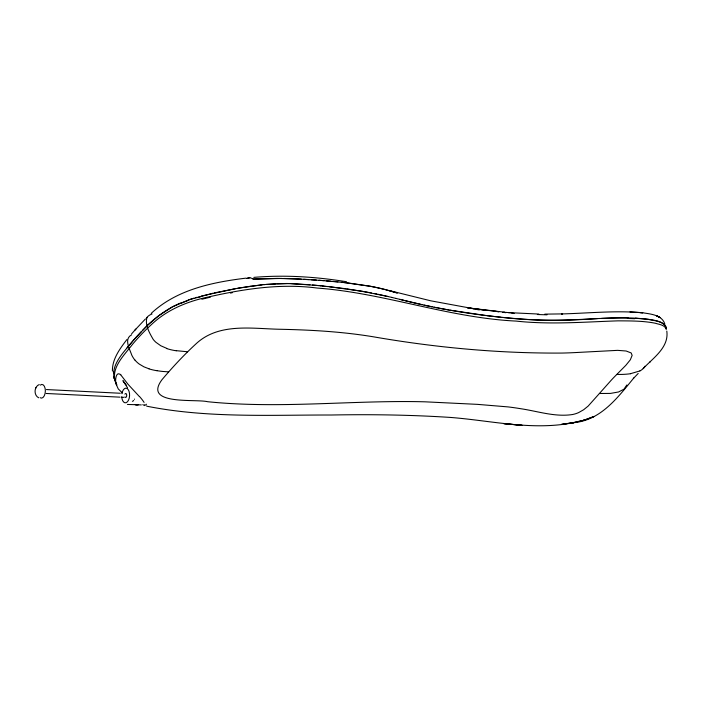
<?xml version="1.0" encoding="UTF-8"?>
<svg xmlns="http://www.w3.org/2000/svg" width="702" height="702" viewBox="0 0 702 702"><rect width="100%" height="100%" fill="white"/><g stroke="black" fill="none" stroke-linecap="round" stroke-linejoin="round"><path stroke-width="1.05" d="M112.408 371.112C112.144 359.038 119.91 348.727 126.86 339.584M132.669 341.172C123.508 352.72 107.801 367.058 115.97 382.66M113.399 372.92L113.531 371.92M665.882 328.431L665.952 327.966A33.626 10.934 -14.6 0 0 665.847 326.632A35.653 11.601 -14.3 0 0 665.25 325.359C657.247 318.489 645.349 319.454 635.459 318.173M39.251 384.556C33.994 386.504 33.582 395.437 38.715 397.78M626.868 384.959L623.938 389.206L618.576 391.962L610.503 393.41L599.403 393.497L588.153 406.089L583.634 409.749L578.667 412.574A13.066 5.914 -15.9 0 1 572.42 414.54C555.045 417.207 537.934 411.267 520.902 408.739A272.666 123.359 -15.9 0 0 508.16 406.914L477.448 404.361L425.193 401.825A555.721 251.43 -15.9 0 0 414.97 401.614C345.84 400.772 276.632 408.775 207.608 401.711C195.595 398.71 142.559 405.659 162.022 379.65C172.973 366.698 184.6 354.212 197.157 342.804C219.849 322.797 252.316 328.738 279.975 329.264C311.276 329.914 342.602 331.704 373.525 336.828C435.802 347.613 498.929 353.51 562.153 353.062A261.223 118.182 -15.9 0 0 577.518 352.457L617.62 350.351L626.14 351.009L631.159 352.939L632.142 355.37L630.326 359.801L625.824 365.338L614.461 376.807A161.442 72.955 -15.9 0 0 611.091 380.379L599.403 393.497M35.583 388.531L35.916 387.697M146.744 318.12C145.086 325.509 149.658 333.283 153.211 339.408A16.804 11.987 42.3 0 0 155.914 342.286L160.793 345.761L166.76 348.368M146.815 317.971L147.148 317.418M127.044 347.832L129.326 345.077M129.414 344.972L136.504 336.863M133.196 340.575L134.301 339.329M131.643 333.801L135.977 328.966M134.775 338.776L138.706 334.459M136.908 336.416L147.385 325.491M134.6 330.449L145.472 318.91M139.04 334.091L141.576 331.388M142.488 330.423L146.648 326.202M638.206 373.446L633.371 378.457L633.722 378.08C617.558 397.744 600.5 420.875 572.63 422.771L584.301 420.147L594.129 416.462L583.581 420.331L584.301 420.147L573.253 422.744L561.451 424.385L573.946 422.56C532.607 431.028 491.137 420.489 449.885 417.392C410.363 414.847 370.735 414.285 331.151 415.014C269.761 414.882 207.222 418.269 146.7 406.177M643.172 368.594C653.018 358.011 669.182 347.49 666.795 331.054M649.762 362.232L650.342 361.644M147.517 325.359L158.749 315.707L172.192 307.028M151.202 313.399C176.711 289.54 212.443 282.23 245.99 278.141M131.625 334.819C123.587 338.961 129.826 349.271 131.765 355.107A19.726 14.093 42.3 0 0 134.819 359.977M173.271 306.458L189.373 299.631L213.136 293.173M639.917 370.937L630.422 373.71M180.449 303.045C167.989 308.257 156.669 316.497 147.095 325.667M188.355 299.991L193.927 298.166M246.727 278.387L250.035 277.764L252.509 278.597A9.442 5.054 -87.1 0 1 253.071 279.115L277.229 278.404L301.237 279.133M247.007 278.282L249.824 277.755M195.367 297.736L196.832 297.306M201.211 296.086L235.477 288.662M201.878 299.236L210.363 297.183M214.268 292.909L238.048 288.206L262.118 284.81M132.38 401.29L132.52 401.254A5.511 2.957 -87.1 0 0 133.661 400.491M230.449 293.076L232.265 292.725M237.908 288.232L250.228 286.284M250.421 286.258L264.654 284.556M263.873 284.635L276.088 283.731M537.337 314.514L547.025 314.829M265.935 284.442L290.128 283.529L318.655 285.591M253.834 277.378C284.749 274.728 315.918 276.781 346.507 281.73M253.071 279.115L281.774 278.44M597.499 318.594C565.882 320.893 534.064 321.025 502.544 317.418M601.509 318.401C617.172 317.681 632.941 317.295 648.516 319.401C653.983 321.033 663.864 320.516 665.961 327.378M277.343 283.669L287.188 283.485M504.861 312.644L506.01 312.618M544.796 314.136L562.627 313.899L561.503 313.943C588.574 313.232 615.707 310.337 642.769 312.776C650.622 314.092 661.811 314.786 664.785 323.876M287.443 283.485L309.986 284.74M616.839 374.438L619.91 374.447A96.507 71.393 39.6 0 0 630.44 373.745M136.864 404.747L135.284 404.721L138.329 404.764L127.413 404.457M628.097 317.892C597.051 317.471 566.075 321.63 535.029 319.884C491.067 317.497 447.262 311.179 404.536 300.535M284.301 278.483L289.321 278.615A378.343 171.174 -15.9 0 1 296.542 278.896L323.85 280.625M136.776 404.738L141.313 404.922M538.89 314.057L511.012 312.741M508.23 312.662L508.889 312.688M168.629 371.858L163.215 371.49A97.508 69.998 42.5 0 1 157.634 370.779L157.02 370.691M46.437 389.557L120.27 393.252M46.183 393.471L120.016 397.165M121.955 397.262L123.903 397.358M187.609 351.772L176.334 350.684M303.685 279.264L308.713 279.563M509.529 312.723L514.18 313.434M629.948 311.942L642.769 312.776L640.189 312.601M311.258 279.729L316.365 280.072M318.989 280.256L347.508 282.871L369.463 286.118A277.931 125.746 -15.9 0 1 385.705 289.698L397.56 293.111M326.246 280.818L330.8 281.195M484.213 310.126L467.392 307.792L505.379 312.293M494.892 311.346L499.069 311.732L472.551 308.564M332.941 281.379L337.934 281.844M312.451 284.968L321.209 285.854M319.831 285.705L323.85 286.135M322.288 285.968L325.166 286.276M501.105 317.269L487.144 315.663M341.734 282.23L370.498 286.311A295.56 133.722 -15.9 0 1 396.612 292.831M324.736 286.232L327.737 286.556M327.15 286.486L345.638 288.715M329.563 286.758L362.109 291.225L388.206 296.56M477.062 309.538L479.334 309.933M485.968 315.514L449.833 310.144M346.823 288.873L371.358 292.909M473.718 308.731L430.844 300.833L388.803 290.435M448.701 309.951L438.109 308.029M437.092 307.827L434.073 307.239M374.034 293.445L376.711 293.989M432.063 306.835L424.034 305.142M377.86 294.235L386.258 296.104M422.034 304.694L395.779 298.376M387.135 296.305L392.304 297.534M391.69 297.385L396.393 298.525M399.833 299.368L403.869 300.368M149.026 368.813L143.963 366.848L139.259 364.075A17.032 12.153 42.3 0 1 134.872 359.942M142.76 404.677L144.823 405.598L144.919 404.378M122.341 392.866L118.269 388.952L116.023 383.994M120.437 374.526C115.716 370.875 115.014 381.151 115.997 383.889M139.373 396.533L128.089 384.354L120.814 374.938M125.017 383.476L126.22 385.047M125.561 384.178L124.298 382.537M123.605 381.616L122.92 380.651L124.666 383.257M116.523 384.275L116.944 384.889M123.534 381.519L127.571 387.855M116.137 383.652C109.459 368.804 124.298 355.194 132.555 344.287C138.364 337.337 144.63 330.791 151.316 324.684C167.19 309.521 188.066 301.105 209.31 296.779C244.577 288.812 281.028 283.318 317.155 288.048C384.468 293.041 448.473 317.804 516.11 321.086C550.043 324.789 584.108 321.972 618.076 320.849C630.431 320.919 642.918 320.805 655.089 323.192C658.88 324.412 665.127 324.859 666.295 329.492M113.496 376.772L113.847 378.352M40.304 385.108A6.862 3.677 -87.1 0 1 45.367 390.944A6.862 3.677 -87.1 0 1 40.189 397.718M176.351 350.789A58.24 41.848 42.5 0 1 166.751 348.587M157.02 370.726A56.634 40.637 42.4 0 1 149.026 368.883M644.919 366.216A16.936 12.531 39.7 0 1 643.831 367.866A21.911 16.216 39.6 0 1 639.899 370.91M627.395 318.462A161.872 58.029 -14.9 0 1 634.731 318.717M197.034 297.666A67.12 19.173 -14.9 0 1 201.325 296.472M180.94 303.264A49.026 16.909 -14.4 0 1 188.698 300.289M120.419 374.377A4.765 1.536 57.4 0 1 120.814 374.815M139.654 396.674A95.551 15.892 31.5 0 1 144.077 402.404M146.314 404.194A58.863 8.266 35.8 0 1 145.99 405.159M121.894 393.682A7.353 3.94 -87.1 0 1 128.194 389.566A7.353 3.94 -87.1 0 1 127.483 401.746A7.353 3.94 -87.1 0 1 121.718 396.665M124.912 394.173A1.957 1.053 -87.1 0 1 126.404 394.024A1.957 1.053 -87.1 0 1 126.386 396.788A1.957 1.053 -87.1 0 1 124.895 396.937M134.53 399.069A5.511 2.957 -87.1 0 1 134.424 399.315M508.95 312.68A7.117 0.658 1.1 0 1 509.599 312.715M502.641 312.364A13.364 4.765 1.3 0 1 504.694 312.241M505.984 312.416A9.74 2.211 0.1 0 1 506.923 312.425M506.914 312.504A8.459 1.378 0.3 0 1 508.406 312.548M666.014 327.369A38.294 12.513 -14.6 0 1 665.882 328.606M147.025 317.313A20.735 14.716 40.4 0 1 152.044 314.013M522.139 425.351L503.869 423.666L522.139 425.351M658.906 316.944L656.431 315.698L660.205 317.62L658.906 316.944"/></g></svg>
